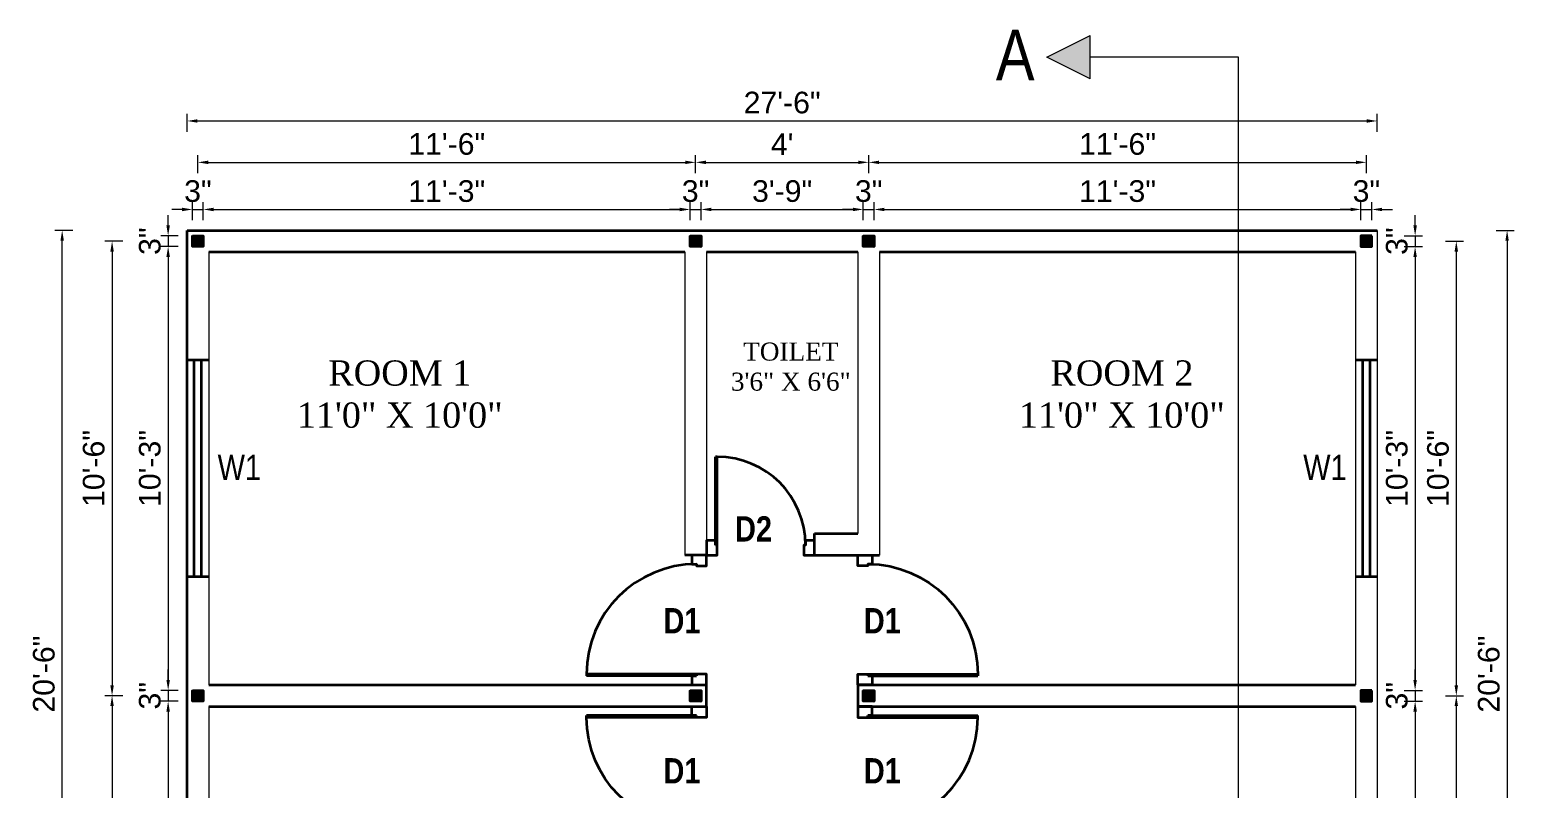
# Model space of a CAD drawing. Header units: inches. Extents: x 94889 to 364662, y -10661 to -3947.
# Drawn here: x 103978.3 to 104389.9, y -7557.4 to -7347.2 of the extents above; entities that cross this region are included whole.
import ezdxf

# ---------------------------------------------------------------- set-up
doc = ezdxf.new("R2010")
doc.units = ezdxf.units.IN
doc.header["$LTSCALE"] = 2
doc.header["$MEASUREMENT"] = 0
doc.header["$PDMODE"] = 34
doc.layers.get('0').update_dxf_attribs({"linetype": 'CONTINUOUS'})
doc.layers.get('DEFPOINTS').update_dxf_attribs({"color": 141, "linetype": 'CONTINUOUS'})
for name, color, linetype, lineweight in [('dimension', 160, 'CONTINUOUS', 15), ('door', 20, 'CONTINUOUS', 35), ('steps', 253, 'CONTINUOUS', 20)]:
    doc.layers.add(name, color=color, linetype=linetype, lineweight=lineweight)
doc.styles.add('Lettring Text', font='arial.ttf')
doc.styles.get("Standard").update_dxf_attribs({"font": 'ARIALN.TTF'})
doc.dimstyles.new('Copy of Standard', dxfattribs={"dimtxt": 6, "dimasz": 2.875, "dimexe": 2, "dimexo": 4, "dimgap": 2, "dimtad": 1, "dimdec": 0, "dimrnd": 1, "dimzin": 0, "dimdsep": 46, "dimlunit": 4, "dimtxsty": 'Lettring Text', "dimcen": 0.1, "dimclrd": 7, "dimclre": 7, "dimclrt": 7, "dimazin": 0, "dimtfac": 0.645, "dimtdec": 0, "dimtmove": 1, "dimatfit": 0, "dimfxl": 3, "dimfxlon": 1, "dimtfillclr": 256, "dimtolj": 1, "dimtzin": 0, "dimlwd": -1, "dimlwe": -1, "dimarcsym": 2})

# ---------------------------------------------------------------- blocks, each defined once
blk = doc.blocks.new("2.5' DOOR")
at = {"layer": 'door', "ltscale": 0.5}
for p, q in [((104171.42, -7702.85), (104171.42, -7678.35)), ((104171.92, -7678.35), (104171.42, -7678.35)), ((104171.92, -7702.85), (104171.92, -7678.35)), ((104171.42, -7701.6), (104171.42, -7702.85)), ((104171.92, -7702.85), (104171.42, -7702.85))]:
    blk.add_line(p, q, dxfattribs=at)
for points in [[(104171.42, -7701.6), (104168.92, -7701.6), (104168.92, -7705.6), (104171.92, -7705.6), (104171.92, -7702.85)], [(104196.42, -7701.6), (104196.42, -7702.85), (104195.92, -7702.85), (104195.92, -7705.6), (104198.92, -7705.6), (104198.92, -7701.6), (104196.42, -7701.6)]]:
    blk.add_lwpolyline(points, dxfattribs=at)
blk.add_arc((104171.92, -7702.85), 24.5, 0, 90, dxfattribs=at)
blk = doc.blocks.new("3' SINGLE DOOR")
at = {"layer": 'door', "ltscale": 0.5}
for p, q in [((104171.42, -7702.85), (104171.42, -7672.35)), ((104171.92, -7672.35), (104171.42, -7672.35)), ((104171.92, -7702.85), (104171.92, -7672.35)), ((104171.42, -7701.6), (104171.42, -7702.85)), ((104171.92, -7702.85), (104171.42, -7702.85))]:
    blk.add_line(p, q, dxfattribs=at)
for points in [[(104171.42, -7701.6), (104168.92, -7701.6), (104168.92, -7705.6), (104171.92, -7705.6), (104171.92, -7702.85)], [(104202.42, -7701.6), (104202.42, -7702.85), (104201.92, -7702.85), (104201.92, -7705.6), (104204.92, -7705.6), (104204.92, -7701.6), (104202.42, -7701.6)]]:
    blk.add_lwpolyline(points, dxfattribs=at)
blk.add_arc((104171.92, -7702.85), 30.5, 0, 90, dxfattribs=at)
blk = doc.blocks.new('*D617')
at = {"layer": 'DEFPOINTS', "color": 0, "ltscale": 0.3, "transparency": 16777216}
for p in [(104026.42, -7396.99), (104023.42, -7404.28), (104026.42, -7404.28)]:
    blk.add_point(p, dxfattribs=at)
at = {"layer": 'steps', "color": 7, "ltscale": 0.3, "transparency": 16777216}
for p, q in [((104020.54, -7396.99), (104017.67, -7396.99)), ((104023.42, -7399.99), (104023.42, -7394.99)), ((104023.42, -7396.99), (104026.42, -7396.99)), ((104026.42, -7399.99), (104026.42, -7394.99)), ((104029.29, -7396.99), (104032.17, -7396.99))]:
    blk.add_line(p, q, dxfattribs=at)
for points in [[(104020.54, -7396.51), (104020.54, -7397.47), (104023.42, -7396.99)], [(104029.29, -7396.51), (104029.29, -7397.47), (104026.42, -7396.99)]]:
    blk.add_solid(points, dxfattribs=at)
at = {"layer": 'steps', "color": 7, "ltscale": 0.3, "transparency": 16777216, "insert": (104024.92, -7391.93), "char_height": 6, "attachment_point": 5, "style": 'Lettring Text'}
blk.add_mtext('\\A1;3"', dxfattribs=at)
blk = doc.blocks.new('*D618')
at = {"layer": 'DEFPOINTS', "color": 0, "ltscale": 0.5, "transparency": 16777216}
for p in [(104161.42, -7396.99), (104026.42, -7404.28), (104161.42, -7404.28)]:
    blk.add_point(p, dxfattribs=at)
at = {"layer": 'steps', "color": 7, "ltscale": 0.5, "transparency": 16777216}
for p, q in [((104026.42, -7399.99), (104026.42, -7394.99)), ((104029.29, -7396.99), (104158.54, -7396.99)), ((104161.42, -7399.99), (104161.42, -7394.99))]:
    blk.add_line(p, q, dxfattribs=at)
for points in [[(104029.29, -7396.51), (104029.29, -7397.47), (104026.42, -7396.99)], [(104158.54, -7396.51), (104158.54, -7397.47), (104161.42, -7396.99)]]:
    blk.add_solid(points, dxfattribs=at)
at = {"layer": 'steps', "color": 7, "ltscale": 0.5, "transparency": 16777216, "insert": (104093.92, -7391.93), "char_height": 6, "attachment_point": 5, "style": 'Lettring Text'}
blk.add_mtext('\\A1;11\'-3"', dxfattribs=at)
blk = doc.blocks.new('*D619')
at = {"layer": 'DEFPOINTS', "color": 0, "ltscale": 0.5, "transparency": 16777216}
for p in [(104164.42, -7396.99), (104161.42, -7404.28), (104164.42, -7404.28)]:
    blk.add_point(p, dxfattribs=at)
at = {"layer": 'steps', "color": 7, "ltscale": 0.5, "transparency": 16777216}
for p, q in [((104158.54, -7396.99), (104155.67, -7396.99)), ((104161.42, -7399.99), (104161.42, -7394.99)), ((104161.42, -7396.99), (104164.42, -7396.99)), ((104164.42, -7399.99), (104164.42, -7394.99)), ((104167.29, -7396.99), (104170.17, -7396.99))]:
    blk.add_line(p, q, dxfattribs=at)
for points in [[(104158.54, -7396.51), (104158.54, -7397.47), (104161.42, -7396.99)], [(104167.29, -7396.51), (104167.29, -7397.47), (104164.42, -7396.99)]]:
    blk.add_solid(points, dxfattribs=at)
at = {"layer": 'steps', "color": 7, "ltscale": 0.5, "transparency": 16777216, "insert": (104162.92, -7391.93), "char_height": 6, "attachment_point": 5, "style": 'Lettring Text'}
blk.add_mtext('\\A1;3"', dxfattribs=at)
blk = doc.blocks.new('*D620')
at = {"layer": 'DEFPOINTS', "color": 0, "ltscale": 0.5, "transparency": 16777216}
for p in [(104209.42, -7396.99), (104164.42, -7404.28), (104209.42, -7404.28)]:
    blk.add_point(p, dxfattribs=at)
at = {"layer": 'steps', "color": 7, "ltscale": 0.5, "transparency": 16777216}
for p, q in [((104164.42, -7399.99), (104164.42, -7394.99)), ((104167.29, -7396.99), (104206.54, -7396.99)), ((104209.42, -7399.99), (104209.42, -7394.99))]:
    blk.add_line(p, q, dxfattribs=at)
for points in [[(104167.29, -7396.51), (104167.29, -7397.47), (104164.42, -7396.99)], [(104206.54, -7396.51), (104206.54, -7397.47), (104209.42, -7396.99)]]:
    blk.add_solid(points, dxfattribs=at)
at = {"layer": 'steps', "color": 7, "ltscale": 0.5, "transparency": 16777216, "insert": (104186.92, -7391.93), "char_height": 6, "attachment_point": 5, "style": 'Lettring Text'}
blk.add_mtext('\\A1;3\'-9"', dxfattribs=at)
blk = doc.blocks.new('*D621')
at = {"layer": 'DEFPOINTS', "color": 0, "ltscale": 0.5, "transparency": 16777216}
for p in [(104212.42, -7396.99), (104209.42, -7404.28), (104212.42, -7404.28)]:
    blk.add_point(p, dxfattribs=at)
at = {"layer": 'steps', "color": 7, "ltscale": 0.5, "transparency": 16777216}
for p, q in [((104206.54, -7396.99), (104203.67, -7396.99)), ((104209.42, -7399.99), (104209.42, -7394.99)), ((104209.42, -7396.99), (104212.42, -7396.99)), ((104212.42, -7399.99), (104212.42, -7394.99)), ((104215.29, -7396.99), (104218.17, -7396.99))]:
    blk.add_line(p, q, dxfattribs=at)
for points in [[(104206.54, -7396.51), (104206.54, -7397.47), (104209.42, -7396.99)], [(104215.29, -7396.51), (104215.29, -7397.47), (104212.42, -7396.99)]]:
    blk.add_solid(points, dxfattribs=at)
at = {"layer": 'steps', "color": 7, "ltscale": 0.5, "transparency": 16777216, "insert": (104210.92, -7391.93), "char_height": 6, "attachment_point": 5, "style": 'Lettring Text'}
blk.add_mtext('\\A1;3"', dxfattribs=at)
blk = doc.blocks.new('*D622')
at = {"layer": 'DEFPOINTS', "color": 0, "ltscale": 0.5, "transparency": 16777216}
for p in [(104347.42, -7396.99), (104212.42, -7404.28), (104347.42, -7404.28)]:
    blk.add_point(p, dxfattribs=at)
at = {"layer": 'steps', "color": 7, "ltscale": 0.5, "transparency": 16777216}
for p, q in [((104212.42, -7399.99), (104212.42, -7394.99)), ((104215.29, -7396.99), (104344.54, -7396.99)), ((104347.42, -7399.99), (104347.42, -7394.99))]:
    blk.add_line(p, q, dxfattribs=at)
for points in [[(104215.29, -7396.51), (104215.29, -7397.47), (104212.42, -7396.99)], [(104344.54, -7396.51), (104344.54, -7397.47), (104347.42, -7396.99)]]:
    blk.add_solid(points, dxfattribs=at)
at = {"layer": 'steps', "color": 7, "ltscale": 0.5, "transparency": 16777216, "insert": (104279.92, -7391.93), "char_height": 6, "attachment_point": 5, "style": 'Lettring Text'}
blk.add_mtext('\\A1;11\'-3"', dxfattribs=at)
blk = doc.blocks.new('*D623')
at = {"layer": 'DEFPOINTS', "color": 0, "ltscale": 0.5, "transparency": 16777216}
for p in [(104350.42, -7396.99), (104347.42, -7404.28), (104350.42, -7404.28)]:
    blk.add_point(p, dxfattribs=at)
at = {"layer": 'steps', "color": 7, "ltscale": 0.5, "transparency": 16777216}
for p, q in [((104344.54, -7396.99), (104341.67, -7396.99)), ((104347.42, -7399.99), (104347.42, -7394.99)), ((104347.42, -7396.99), (104350.42, -7396.99)), ((104350.42, -7399.99), (104350.42, -7394.99)), ((104353.29, -7396.99), (104356.17, -7396.99))]:
    blk.add_line(p, q, dxfattribs=at)
for points in [[(104344.54, -7396.51), (104344.54, -7397.47), (104347.42, -7396.99)], [(104353.29, -7396.51), (104353.29, -7397.47), (104350.42, -7396.99)]]:
    blk.add_solid(points, dxfattribs=at)
at = {"layer": 'steps', "color": 7, "ltscale": 0.5, "transparency": 16777216, "insert": (104348.92, -7391.93), "char_height": 6, "attachment_point": 5, "style": 'Lettring Text'}
blk.add_mtext('\\A1;3"', dxfattribs=at)
blk = doc.blocks.new('*D624')
at = {"layer": 'DEFPOINTS', "color": 0, "ltscale": 0.5, "transparency": 16777216}
for p in [(104162.92, -7383.93), (104024.92, -7405.78), (104162.92, -7405.78)]:
    blk.add_point(p, dxfattribs=at)
at = {"layer": 'steps', "color": 7, "ltscale": 0.5, "transparency": 16777216}
for p, q in [((104024.92, -7386.93), (104024.92, -7381.93)), ((104027.79, -7383.93), (104160.04, -7383.93)), ((104162.92, -7386.93), (104162.92, -7381.93))]:
    blk.add_line(p, q, dxfattribs=at)
for points in [[(104027.79, -7383.46), (104027.79, -7384.41), (104024.92, -7383.93)], [(104160.04, -7383.46), (104160.04, -7384.41), (104162.92, -7383.93)]]:
    blk.add_solid(points, dxfattribs=at)
at = {"layer": 'steps', "color": 7, "ltscale": 0.5, "transparency": 16777216, "insert": (104093.92, -7378.87), "char_height": 6, "attachment_point": 5, "style": 'Lettring Text'}
blk.add_mtext('\\A1;11\'-6"', dxfattribs=at)
blk = doc.blocks.new('*D625')
at = {"layer": 'DEFPOINTS', "color": 0, "ltscale": 0.5, "transparency": 16777216}
for p in [(104210.92, -7383.93), (104162.92, -7405.78), (104210.92, -7405.78)]:
    blk.add_point(p, dxfattribs=at)
at = {"layer": 'steps', "color": 7, "ltscale": 0.5, "transparency": 16777216}
for p, q in [((104162.92, -7386.93), (104162.92, -7381.93)), ((104165.79, -7383.93), (104208.04, -7383.93)), ((104210.92, -7386.93), (104210.92, -7381.93))]:
    blk.add_line(p, q, dxfattribs=at)
for points in [[(104165.79, -7383.46), (104165.79, -7384.41), (104162.92, -7383.93)], [(104208.04, -7383.46), (104208.04, -7384.41), (104210.92, -7383.93)]]:
    blk.add_solid(points, dxfattribs=at)
at = {"layer": 'steps', "color": 7, "ltscale": 0.5, "transparency": 16777216, "insert": (104186.92, -7378.93), "char_height": 6, "attachment_point": 5, "style": 'Lettring Text'}
blk.add_mtext("\\A1;4'", dxfattribs=at)
blk = doc.blocks.new('*D626')
at = {"layer": 'DEFPOINTS', "color": 0, "ltscale": 0.5, "transparency": 16777216}
for p in [(104348.92, -7383.93), (104210.92, -7405.78), (104348.92, -7405.78)]:
    blk.add_point(p, dxfattribs=at)
at = {"layer": 'steps', "color": 7, "ltscale": 0.5, "transparency": 16777216}
for p, q in [((104210.92, -7386.93), (104210.92, -7381.93)), ((104213.79, -7383.93), (104346.04, -7383.93)), ((104348.92, -7386.93), (104348.92, -7381.93))]:
    blk.add_line(p, q, dxfattribs=at)
for points in [[(104213.79, -7383.46), (104213.79, -7384.41), (104210.92, -7383.93)], [(104346.04, -7383.46), (104346.04, -7384.41), (104348.92, -7383.93)]]:
    blk.add_solid(points, dxfattribs=at)
at = {"layer": 'steps', "color": 7, "ltscale": 0.5, "transparency": 16777216, "insert": (104279.92, -7378.87), "char_height": 6, "attachment_point": 5, "style": 'Lettring Text'}
blk.add_mtext('\\A1;11\'-6"', dxfattribs=at)
blk = doc.blocks.new('*D627')
at = {"layer": 'DEFPOINTS', "color": 0, "ltscale": 0.5, "transparency": 16777216}
for p in [(104351.92, -7372.46), (104021.92, -7402.78), (104351.92, -7402.78)]:
    blk.add_point(p, dxfattribs=at)
at = {"layer": 'steps', "color": 7, "ltscale": 0.5, "transparency": 16777216}
for p, q in [((104021.92, -7375.46), (104021.92, -7370.46)), ((104024.79, -7372.46), (104349.04, -7372.46)), ((104351.92, -7375.46), (104351.92, -7370.46))]:
    blk.add_line(p, q, dxfattribs=at)
for points in [[(104024.79, -7371.98), (104024.79, -7372.94), (104021.92, -7372.46)], [(104349.04, -7371.98), (104349.04, -7372.94), (104351.92, -7372.46)]]:
    blk.add_solid(points, dxfattribs=at)
at = {"layer": 'steps', "color": 7, "ltscale": 0.5, "transparency": 16777216, "insert": (104186.92, -7367.39), "char_height": 6, "attachment_point": 5, "style": 'Lettring Text'}
blk.add_mtext('\\A1;27\'-6"', dxfattribs=at)
blk = doc.blocks.new('*D639')
at = {"layer": 'DEFPOINTS', "color": 0, "ltscale": 0.3, "transparency": 16777216}
for p in [(104023.42, -7404.28), (104016.67, -7407.28), (104023.42, -7407.28)]:
    blk.add_point(p, dxfattribs=at)
at = {"layer": 'steps', "color": 7, "ltscale": 0.3, "transparency": 16777216}
for p, q in [((104016.67, -7401.41), (104016.67, -7398.53)), ((104019.42, -7404.28), (104014.67, -7404.28)), ((104016.67, -7404.28), (104016.67, -7407.28)), ((104019.42, -7407.28), (104014.67, -7407.28)), ((104016.67, -7410.16), (104016.67, -7413.03))]:
    blk.add_line(p, q, dxfattribs=at)
for points in [[(104016.19, -7401.41), (104017.15, -7401.41), (104016.67, -7404.28)], [(104016.19, -7410.16), (104017.15, -7410.16), (104016.67, -7407.28)]]:
    blk.add_solid(points, dxfattribs=at)
at = {"layer": 'steps', "color": 7, "ltscale": 0.3, "transparency": 16777216, "insert": (104011.6, -7405.78), "char_height": 6, "attachment_point": 5, "rotation": 90, "style": 'Lettring Text'}
blk.add_mtext('\\A1;3"', dxfattribs=at)
blk = doc.blocks.new('*D640')
at = {"layer": 'DEFPOINTS', "color": 0, "ltscale": 0.5, "transparency": 16777216}
for p in [(104023.42, -7407.28), (104016.67, -7530.28), (104023.42, -7530.28)]:
    blk.add_point(p, dxfattribs=at)
at = {"layer": 'steps', "color": 7, "ltscale": 0.5, "transparency": 16777216}
for p, q in [((104019.42, -7407.28), (104014.67, -7407.28)), ((104016.67, -7410.16), (104016.67, -7527.41)), ((104019.42, -7530.28), (104014.67, -7530.28))]:
    blk.add_line(p, q, dxfattribs=at)
for points in [[(104016.19, -7410.16), (104017.15, -7410.16), (104016.67, -7407.28)], [(104016.19, -7527.41), (104017.15, -7527.41), (104016.67, -7530.28)]]:
    blk.add_solid(points, dxfattribs=at)
at = {"layer": 'steps', "color": 7, "ltscale": 0.5, "transparency": 16777216, "insert": (104011.6, -7468.78), "char_height": 6, "attachment_point": 5, "rotation": 90, "style": 'Lettring Text'}
blk.add_mtext('\\A1;10\'-3"', dxfattribs=at)
blk = doc.blocks.new('*D641')
at = {"layer": 'DEFPOINTS', "color": 0, "ltscale": 0.5, "transparency": 16777216}
for p in [(104023.42, -7530.28), (104016.67, -7533.28), (104023.42, -7533.28)]:
    blk.add_point(p, dxfattribs=at)
at = {"layer": 'steps', "color": 7, "ltscale": 0.5, "transparency": 16777216}
for p, q in [((104016.67, -7527.41), (104016.67, -7524.53)), ((104019.42, -7530.28), (104014.67, -7530.28)), ((104016.67, -7530.28), (104016.67, -7533.28)), ((104019.42, -7533.28), (104014.67, -7533.28)), ((104016.67, -7536.16), (104016.67, -7539.03))]:
    blk.add_line(p, q, dxfattribs=at)
for points in [[(104016.19, -7527.41), (104017.15, -7527.41), (104016.67, -7530.28)], [(104016.19, -7536.16), (104017.15, -7536.16), (104016.67, -7533.28)]]:
    blk.add_solid(points, dxfattribs=at)
at = {"layer": 'steps', "color": 7, "ltscale": 0.5, "transparency": 16777216, "insert": (104011.6, -7531.78), "char_height": 6, "attachment_point": 5, "rotation": 90, "style": 'Lettring Text'}
blk.add_mtext('\\A1;3"', dxfattribs=at)
blk = doc.blocks.new('*D642')
at = {"layer": 'DEFPOINTS', "color": 0, "ltscale": 0.5, "transparency": 16777216}
for p in [(104023.42, -7533.28), (104016.67, -7644.28), (104023.42, -7644.28)]:
    blk.add_point(p, dxfattribs=at)
at = {"layer": 'steps', "color": 7, "ltscale": 0.5, "transparency": 16777216}
for p, q in [((104019.42, -7533.28), (104014.67, -7533.28)), ((104016.67, -7536.16), (104016.67, -7641.41)), ((104019.42, -7644.28), (104014.67, -7644.28))]:
    blk.add_line(p, q, dxfattribs=at)
for points in [[(104016.19, -7536.16), (104017.15, -7536.16), (104016.67, -7533.28)], [(104016.19, -7641.41), (104017.15, -7641.41), (104016.67, -7644.28)]]:
    blk.add_solid(points, dxfattribs=at)
at = {"layer": 'steps', "color": 7, "ltscale": 0.5, "transparency": 16777216, "insert": (104011.6, -7588.78), "char_height": 6, "attachment_point": 5, "rotation": 90, "style": 'Lettring Text'}
blk.add_mtext('\\A1;9\'-3"', dxfattribs=at)
blk = doc.blocks.new('*D644')
at = {"layer": 'DEFPOINTS', "color": 0, "ltscale": 0.5, "transparency": 16777216}
for p in [(104024.92, -7405.78), (104001.12, -7531.78), (104024.92, -7531.78)]:
    blk.add_point(p, dxfattribs=at)
at = {"layer": 'steps', "color": 7, "ltscale": 0.5, "transparency": 16777216}
for p, q in [((104004.12, -7405.78), (103999.12, -7405.78)), ((104001.12, -7408.66), (104001.12, -7528.91)), ((104004.12, -7531.78), (103999.12, -7531.78))]:
    blk.add_line(p, q, dxfattribs=at)
for points in [[(104000.64, -7408.66), (104001.6, -7408.66), (104001.12, -7405.78)], [(104000.64, -7528.91), (104001.6, -7528.91), (104001.12, -7531.78)]]:
    blk.add_solid(points, dxfattribs=at)
at = {"layer": 'steps', "color": 7, "ltscale": 0.5, "transparency": 16777216, "insert": (103996.05, -7468.78), "char_height": 6, "attachment_point": 5, "rotation": 90, "style": 'Lettring Text'}
blk.add_mtext('\\A1;10\'-6"', dxfattribs=at)
blk = doc.blocks.new('*D645')
at = {"layer": 'DEFPOINTS', "color": 0, "ltscale": 0.5, "transparency": 16777216}
for p in [(104024.92, -7531.78), (104001.12, -7645.78), (104024.92, -7645.78)]:
    blk.add_point(p, dxfattribs=at)
at = {"layer": 'steps', "color": 7, "ltscale": 0.5, "transparency": 16777216}
for p, q in [((104004.12, -7531.78), (103999.12, -7531.78)), ((104001.12, -7534.66), (104001.12, -7642.91)), ((104004.12, -7645.78), (103999.12, -7645.78))]:
    blk.add_line(p, q, dxfattribs=at)
for points in [[(104000.64, -7534.66), (104001.6, -7534.66), (104001.12, -7531.78)], [(104000.64, -7642.91), (104001.6, -7642.91), (104001.12, -7645.78)]]:
    blk.add_solid(points, dxfattribs=at)
at = {"layer": 'steps', "color": 7, "ltscale": 0.5, "transparency": 16777216, "insert": (103996.05, -7588.78), "char_height": 6, "attachment_point": 5, "rotation": 90, "style": 'Lettring Text'}
blk.add_mtext('\\A1;9\'-6"', dxfattribs=at)
blk = doc.blocks.new('*D646')
at = {"layer": 'DEFPOINTS', "color": 0, "ltscale": 0.5, "transparency": 16777216}
for p in [(103987.28, -7402.78), (104021.92, -7402.78), (104021.92, -7648.78)]:
    blk.add_point(p, dxfattribs=at)
at = {"layer": 'steps', "color": 7, "ltscale": 0.5, "transparency": 16777216}
for p, q in [((103990.28, -7402.78), (103985.28, -7402.78)), ((103987.28, -7645.91), (103987.28, -7405.66)), ((103990.28, -7648.78), (103985.28, -7648.78))]:
    blk.add_line(p, q, dxfattribs=at)
for points in [[(103986.8, -7405.66), (103987.76, -7405.66), (103987.28, -7402.78)], [(103986.8, -7645.91), (103987.76, -7645.91), (103987.28, -7648.78)]]:
    blk.add_solid(points, dxfattribs=at)
at = {"layer": 'steps', "color": 7, "ltscale": 0.5, "transparency": 16777216, "insert": (103982.22, -7525.78), "char_height": 6, "attachment_point": 5, "rotation": 90, "style": 'Lettring Text'}
blk.add_mtext('\\A1;20\'-6"', dxfattribs=at)
blk = doc.blocks.new('*D647')
at = {"layer": 'DEFPOINTS', "color": 0, "ltscale": 0.5, "transparency": 16777216}
for p in [(104350.42, -7404.28), (104350.42, -7407.28), (104362.43, -7407.28)]:
    blk.add_point(p, dxfattribs=at)
at = {"layer": 'steps', "color": 7, "ltscale": 0.5, "transparency": 16777216}
for p, q in [((104362.43, -7401.41), (104362.43, -7398.53)), ((104359.43, -7404.28), (104364.43, -7404.28)), ((104362.43, -7404.28), (104362.43, -7407.28)), ((104359.43, -7407.28), (104364.43, -7407.28)), ((104362.43, -7410.16), (104362.43, -7413.03))]:
    blk.add_line(p, q, dxfattribs=at)
for points in [[(104361.95, -7401.41), (104362.91, -7401.41), (104362.43, -7404.28)], [(104361.95, -7410.16), (104362.91, -7410.16), (104362.43, -7407.28)]]:
    blk.add_solid(points, dxfattribs=at)
at = {"layer": 'steps', "color": 7, "ltscale": 0.5, "transparency": 16777216, "insert": (104357.37, -7405.78), "char_height": 6, "attachment_point": 5, "rotation": 90, "style": 'Lettring Text'}
blk.add_mtext('\\A1;3"', dxfattribs=at)
blk = doc.blocks.new('*D648')
at = {"layer": 'DEFPOINTS', "color": 0, "ltscale": 0.5, "transparency": 16777216}
for p in [(104350.42, -7407.28), (104350.42, -7530.28), (104362.43, -7530.28)]:
    blk.add_point(p, dxfattribs=at)
at = {"layer": 'steps', "color": 7, "ltscale": 0.5, "transparency": 16777216}
for p, q in [((104359.43, -7407.28), (104364.43, -7407.28)), ((104362.43, -7410.16), (104362.43, -7527.41)), ((104359.43, -7530.28), (104364.43, -7530.28))]:
    blk.add_line(p, q, dxfattribs=at)
for points in [[(104361.95, -7410.16), (104362.91, -7410.16), (104362.43, -7407.28)], [(104361.95, -7527.41), (104362.91, -7527.41), (104362.43, -7530.28)]]:
    blk.add_solid(points, dxfattribs=at)
at = {"layer": 'steps', "color": 7, "ltscale": 0.5, "transparency": 16777216, "insert": (104357.37, -7468.78), "char_height": 6, "attachment_point": 5, "rotation": 90, "style": 'Lettring Text'}
blk.add_mtext('\\A1;10\'-3"', dxfattribs=at)
blk = doc.blocks.new('*D649')
at = {"layer": 'DEFPOINTS', "color": 0, "ltscale": 0.5, "transparency": 16777216}
for p in [(104350.42, -7530.28), (104350.42, -7533.28), (104362.43, -7533.28)]:
    blk.add_point(p, dxfattribs=at)
at = {"layer": 'steps', "color": 7, "ltscale": 0.5, "transparency": 16777216}
for p, q in [((104362.43, -7527.41), (104362.43, -7524.53)), ((104359.43, -7530.28), (104364.43, -7530.28)), ((104362.43, -7530.28), (104362.43, -7533.28)), ((104359.43, -7533.28), (104364.43, -7533.28)), ((104362.43, -7536.16), (104362.43, -7539.03))]:
    blk.add_line(p, q, dxfattribs=at)
for points in [[(104361.95, -7527.41), (104362.91, -7527.41), (104362.43, -7530.28)], [(104361.95, -7536.16), (104362.91, -7536.16), (104362.43, -7533.28)]]:
    blk.add_solid(points, dxfattribs=at)
at = {"layer": 'steps', "color": 7, "ltscale": 0.5, "transparency": 16777216, "insert": (104357.37, -7531.78), "char_height": 6, "attachment_point": 5, "rotation": 90, "style": 'Lettring Text'}
blk.add_mtext('\\A1;3"', dxfattribs=at)
blk = doc.blocks.new('*D650')
at = {"layer": 'DEFPOINTS', "color": 0, "ltscale": 0.5, "transparency": 16777216}
for p in [(104350.42, -7533.28), (104350.42, -7644.28), (104362.43, -7644.28)]:
    blk.add_point(p, dxfattribs=at)
at = {"layer": 'steps', "color": 7, "ltscale": 0.5, "transparency": 16777216}
for p, q in [((104359.43, -7533.28), (104364.43, -7533.28)), ((104362.43, -7536.16), (104362.43, -7641.41)), ((104359.43, -7644.28), (104364.43, -7644.28))]:
    blk.add_line(p, q, dxfattribs=at)
for points in [[(104361.95, -7536.16), (104362.91, -7536.16), (104362.43, -7533.28)], [(104361.95, -7641.41), (104362.91, -7641.41), (104362.43, -7644.28)]]:
    blk.add_solid(points, dxfattribs=at)
at = {"layer": 'steps', "color": 7, "ltscale": 0.5, "transparency": 16777216, "insert": (104357.37, -7588.78), "char_height": 6, "attachment_point": 5, "rotation": 90, "style": 'Lettring Text'}
blk.add_mtext('\\A1;9\'-3"', dxfattribs=at)
blk = doc.blocks.new('*D652')
at = {"layer": 'DEFPOINTS', "color": 0, "ltscale": 0.5, "transparency": 16777216}
for p in [(104348.92, -7405.78), (104348.92, -7531.78), (104373.85, -7531.78)]:
    blk.add_point(p, dxfattribs=at)
at = {"layer": 'steps', "color": 7, "ltscale": 0.5, "transparency": 16777216}
for p, q in [((104370.85, -7405.78), (104375.85, -7405.78)), ((104373.85, -7408.66), (104373.85, -7528.91)), ((104370.85, -7531.78), (104375.85, -7531.78))]:
    blk.add_line(p, q, dxfattribs=at)
for points in [[(104373.37, -7408.66), (104374.33, -7408.66), (104373.85, -7405.78)], [(104373.37, -7528.91), (104374.33, -7528.91), (104373.85, -7531.78)]]:
    blk.add_solid(points, dxfattribs=at)
at = {"layer": 'steps', "color": 7, "ltscale": 0.5, "transparency": 16777216, "insert": (104368.79, -7468.78), "char_height": 6, "attachment_point": 5, "rotation": 90, "style": 'Lettring Text'}
blk.add_mtext('\\A1;10\'-6"', dxfattribs=at)
blk = doc.blocks.new('*D653')
at = {"layer": 'DEFPOINTS', "color": 0, "ltscale": 0.5, "transparency": 16777216}
for p in [(104348.92, -7531.78), (104348.92, -7645.78), (104373.85, -7645.78)]:
    blk.add_point(p, dxfattribs=at)
at = {"layer": 'steps', "color": 7, "ltscale": 0.5, "transparency": 16777216}
for p, q in [((104370.85, -7531.78), (104375.85, -7531.78)), ((104373.85, -7534.66), (104373.85, -7642.91)), ((104370.85, -7645.78), (104375.85, -7645.78))]:
    blk.add_line(p, q, dxfattribs=at)
for points in [[(104373.37, -7534.66), (104374.33, -7534.66), (104373.85, -7531.78)], [(104373.37, -7642.91), (104374.33, -7642.91), (104373.85, -7645.78)]]:
    blk.add_solid(points, dxfattribs=at)
at = {"layer": 'steps', "color": 7, "ltscale": 0.5, "transparency": 16777216, "insert": (104368.79, -7588.78), "char_height": 6, "attachment_point": 5, "rotation": 90, "style": 'Lettring Text'}
blk.add_mtext('\\A1;9\'-6"', dxfattribs=at)
blk = doc.blocks.new('*D654')
at = {"layer": 'DEFPOINTS', "color": 0, "ltscale": 0.5, "transparency": 16777216}
for p in [(104351.92, -7402.78), (104351.92, -7648.78), (104387.93, -7648.78)]:
    blk.add_point(p, dxfattribs=at)
at = {"layer": 'steps', "color": 7, "ltscale": 0.5, "transparency": 16777216}
for p, q in [((104384.93, -7402.78), (104389.93, -7402.78)), ((104387.93, -7405.66), (104387.93, -7645.91)), ((104384.93, -7648.78), (104389.93, -7648.78))]:
    blk.add_line(p, q, dxfattribs=at)
for points in [[(104387.45, -7405.66), (104388.41, -7405.66), (104387.93, -7402.78)], [(104387.45, -7645.91), (104388.41, -7645.91), (104387.93, -7648.78)]]:
    blk.add_solid(points, dxfattribs=at)
at = {"layer": 'steps', "color": 7, "ltscale": 0.5, "transparency": 16777216, "insert": (104382.87, -7525.78), "char_height": 6, "attachment_point": 5, "rotation": 90, "style": 'Lettring Text'}
blk.add_mtext('\\A1;20\'-6"', dxfattribs=at)

msp = doc.modelspace()

# ---------------------------------------------------------------- hatches: boundary and pattern name
at = {"linetype": 'ByBlock', "lineweight": 5}
msp.add_hatch(color=7, dxfattribs=at).paths.add_polyline_path([(104260.3, -7354.78), (104272.3, -7360.78), (104272.3, -7348.78)])
at = {"layer": 'door', "ltscale": 0.5}
h = msp.add_hatch(dxfattribs=at)
h.set_pattern_fill('ANSI31', color=256)
h.paths.add_polyline_path([(104023.42, -7404.28), (104026.42, -7404.28), (104026.42, -7407.28), (104023.42, -7407.28)])
h = msp.add_hatch(dxfattribs=at)
h.set_pattern_fill('ANSI31', color=256)
h.set_pattern_definition([(45, (138, 9e-13), (-0.08838834765, 0.08838834765), [])])
h.paths.add_polyline_path([(104161.42, -7404.28), (104164.42, -7404.28), (104164.42, -7407.28), (104161.42, -7407.28)])
h = msp.add_hatch(dxfattribs=at)
h.set_pattern_fill('ANSI31', color=256)
h.set_pattern_definition([(45, (186, 9e-13), (-0.08838834765, 0.08838834765), [])])
h.paths.add_polyline_path([(104209.42, -7404.28), (104212.42, -7404.28), (104212.42, -7407.28), (104209.42, -7407.28)])
h = msp.add_hatch(dxfattribs=at)
h.set_pattern_fill('ANSI31', color=256)
h.set_pattern_definition([(45, (324, 0), (-0.08838834765, 0.08838834765), [])])
h.paths.add_polyline_path([(104347.42, -7404.28), (104350.42, -7404.28), (104350.42, -7407.28), (104347.42, -7407.28)])
h = msp.add_hatch(dxfattribs=at)
h.set_pattern_fill('ANSI31', color=256)
h.set_pattern_definition([(45, (0, -126), (-0.08838834765, 0.08838834765), [])])
h.paths.add_polyline_path([(104023.42, -7530.28), (104026.42, -7530.28), (104026.42, -7533.28), (104023.42, -7533.28)])
h = msp.add_hatch(dxfattribs=at)
h.set_pattern_fill('ANSI31', color=256)
h.set_pattern_definition([(45, (138, -126), (-0.08838834765, 0.08838834765), [])])
h.paths.add_polyline_path([(104161.42, -7530.28), (104164.42, -7530.28), (104164.42, -7533.28), (104161.42, -7533.28)])
h = msp.add_hatch(dxfattribs=at)
h.set_pattern_fill('ANSI31', color=256)
h.set_pattern_definition([(45, (186, -126), (-0.08838834765, 0.08838834765), [])])
h.paths.add_polyline_path([(104209.42, -7530.28), (104212.42, -7530.28), (104212.42, -7533.28), (104209.42, -7533.28)])
h = msp.add_hatch(dxfattribs=at)
h.set_pattern_fill('ANSI31', color=256)
h.set_pattern_definition([(45, (324, -126), (-0.08838834765, 0.08838834765), [])])
h.paths.add_polyline_path([(104347.42, -7530.28), (104350.42, -7530.28), (104350.42, -7533.28), (104347.42, -7533.28)])

# ---------------------------------------------------------------- linework, layer by layer
at = {"color": 7, "linetype": 'ByBlock', "lineweight": 5}
for p, q in [((104260.3, -7354.78), (104272.3, -7348.78)), ((104272.3, -7360.78), (104272.3, -7348.78)), ((104272.3, -7360.78), (104260.3, -7354.78)), ((104313.47, -7354.78), (104272.3, -7354.78)), ((104313.47, -7696.78), (104313.47, -7354.78))]:
    msp.add_line(p, q, dxfattribs=at)
at = {"layer": 'dimension', "ltscale": 7}
for p, q in [((104351.92, -7402.78), (104351.92, -7648.78)), ((104027.92, -7408.78), (104027.92, -7528.78)), ((104159.92, -7408.78), (104159.92, -7492.78)), ((104165.92, -7408.78), (104165.92, -7492.78)), ((104207.92, -7408.78), (104207.92, -7486.78)), ((104213.92, -7408.78), (104213.92, -7492.78)), ((104345.92, -7408.78), (104345.92, -7528.78)), ((104027.92, -7534.78), (104027.92, -7642.78)), ((104345.92, -7534.78), (104345.92, -7642.78))]:
    msp.add_line(p, q, dxfattribs=at)
at = {"layer": 'door', "ltscale": 0.5}
for p, q in [((104021.92, -7402.78), (104351.92, -7402.78)), ((104021.92, -7648.78), (104021.92, -7402.78)), ((104027.92, -7408.78), (104159.92, -7408.78)), ((104165.92, -7408.78), (104207.92, -7408.78)), ((104213.92, -7408.78), (104345.92, -7408.78)), ((104027.92, -7438.78), (104021.92, -7438.78)), ((104023.92, -7498.78), (104023.92, -7438.78)), ((104025.92, -7498.78), (104025.92, -7438.78)), ((104351.92, -7438.78), (104345.92, -7438.78)), ((104347.92, -7498.78), (104347.92, -7438.78)), ((104349.92, -7498.78), (104349.92, -7438.78)), ((104195.92, -7492.78), (104195.92, -7486.78)), ((104195.92, -7486.78), (104207.92, -7486.78)), ((104165.92, -7492.78), (104159.92, -7492.78)), ((104195.92, -7492.78), (104207.92, -7492.78)), ((104207.92, -7492.78), (104213.92, -7492.78)), ((104027.92, -7498.78), (104021.92, -7498.78)), ((104351.92, -7498.78), (104345.92, -7498.78)), ((104027.92, -7528.78), (104165.92, -7528.78)), ((104165.92, -7534.78), (104165.92, -7528.78)), ((104207.92, -7528.78), (104345.92, -7528.78)), ((104207.92, -7528.78), (104207.92, -7534.78)), ((104027.92, -7534.78), (104165.92, -7534.78)), ((104207.92, -7534.78), (104345.92, -7534.78))]:
    msp.add_line(p, q, dxfattribs=at)
for points in [[(104023.42, -7404.28), (104026.42, -7404.28), (104026.42, -7407.28), (104023.42, -7407.28)], [(104161.42, -7404.28), (104164.42, -7404.28), (104164.42, -7407.28), (104161.42, -7407.28)], [(104209.42, -7404.28), (104212.42, -7404.28), (104212.42, -7407.28), (104209.42, -7407.28)], [(104350.42, -7404.28), (104347.42, -7404.28), (104347.42, -7407.28), (104350.42, -7407.28)], [(104023.42, -7530.28), (104026.42, -7530.28), (104026.42, -7533.28), (104023.42, -7533.28)], [(104161.42, -7530.28), (104164.42, -7530.28), (104164.42, -7533.28), (104161.42, -7533.28)], [(104209.42, -7530.28), (104212.42, -7530.28), (104212.42, -7533.28), (104209.42, -7533.28)], [(104350.42, -7530.28), (104347.42, -7530.28), (104347.42, -7533.28), (104350.42, -7533.28)]]:
    msp.add_lwpolyline(points, close=True, dxfattribs=at)

# ---------------------------------------------------------------- block references
at = {"layer": 'door'}
msp.add_blockref("2.5' DOOR", (-3, 212.81), dxfattribs=at)
for p, rotation in [((96460.32, -111697.7), 90), ((111913.51, 96634.14), 270)]:
    msp.add_blockref("3' SINGLE DOOR", p, dxfattribs=dict(at, rotation=rotation))
at = {"layer": 'door', "xscale": -1}
for p, rotation in [((111913.51, -111697.7), 270), ((96460.32, 96634.14), 90)]:
    msp.add_blockref("3' SINGLE DOOR", p, dxfattribs=dict(at, rotation=rotation))

# ---------------------------------------------------------------- texts
at = {"color": 7, "linetype": 'ByBlock', "lineweight": 5, "insert": (104246.2, -7347.16), "char_height": 14, "width": 26.5803, "attachment_point": 1}
msp.add_mtext('A', dxfattribs=at)
at = {"layer": 'steps', "color": 7, "ltscale": 0.3, "width": 55.268}
for s, insert, char_height, attachment_point in [('{\\fTimes New Roman|b0|i0|c0|p18;TOILET\\P3\'6" X 6\'6"}', (104189.32, -7433.88), 5, 2), ('{\\fTimes New Roman|b0|i0|c0|p18;ROOM 1\\P11\'0" X 10\'0"}', (104080.89, -7438.82), 7, 2), ('{\\fTimes New Roman|b0|i0|c0|p18;ROOM 2\\P11\'0" X 10\'0"}', (104281.13, -7438.82), 7, 2), ('W1', (104036.41, -7464.99), 7, 2), ('W1', (104337.43, -7464.99), 7, 2), ('{\\fTechnic|b1|i0|c2|p2;D2}', (104178.98, -7482.03), 7, 2), ('{\\fTechnic|b1|i0|c2|p2;D1}', (104159.14, -7507.48), 7, 2), ('{\\fTechnic|b1|i0|c2|p2;D1}', (104214.7, -7507.48), 7, 2), ('{\\fTechnic|b1|i0|c2|p2;D1}', (104159.14, -7556.08), 7, 8), ('{\\fTechnic|b1|i0|c2|p2;D1}', (104214.7, -7556.08), 7, 8)]:
    msp.add_mtext(s, dxfattribs=dict(at, insert=insert, char_height=char_height, attachment_point=attachment_point))

# ---------------------------------------------------------------- dimensions: what is measured, and where the dimension line sits
at = {"layer": 'steps', "ltscale": 0.5}
for base, p1, p2, picture, middle in [((104351.92, -7372.46), (104021.92, -7402.78), (104351.92, -7402.78), '*D627', (104186.92, -7367.39)), ((104162.92, -7383.93), (104024.92, -7405.78), (104162.92, -7405.78), '*D624', (104093.92, -7378.87)), ((104210.92, -7383.93), (104162.92, -7405.78), (104210.92, -7405.78), '*D625', (104186.92, -7378.93)), ((104348.92, -7383.93), (104210.92, -7405.78), (104348.92, -7405.78), '*D626', (104279.92, -7378.87)), ((104161.42, -7396.99), (104026.42, -7404.28), (104161.42, -7404.28), '*D618', (104093.92, -7391.93)), ((104209.42, -7396.99), (104164.42, -7404.28), (104209.42, -7404.28), '*D620', (104186.92, -7391.93)), ((104347.42, -7396.99), (104212.42, -7404.28), (104347.42, -7404.28), '*D622', (104279.92, -7391.93))]:
    dim = msp.add_linear_dim(base=base, p1=p1, p2=p2, dimstyle='Copy of Standard', dxfattribs=at)
    dim.commit()
    dim.dimension.update_dxf_attribs({"geometry": picture, "text_midpoint": middle})
at = {"layer": 'steps', "color": 7, "ltscale": 0.3, "true_color": 0xffffff}
dim = msp.add_linear_dim(base=(104026.42, -7396.99), p1=(104023.42, -7404.28), p2=(104026.42, -7404.28), dimstyle='Copy of Standard', dxfattribs=at)
dim.commit()
dim.dimension.update_dxf_attribs({"geometry": '*D617', "text_midpoint": (104024.92, -7396.99), "dimtype": 160})
at = {"layer": 'steps', "ltscale": 0.5}
for base, p1, p2, picture, middle in [((104164.42, -7396.99), (104161.42, -7404.28), (104164.42, -7404.28), '*D619', (104162.92, -7396.99)), ((104212.42, -7396.99), (104209.42, -7404.28), (104212.42, -7404.28), '*D621', (104210.92, -7396.99)), ((104350.42, -7396.99), (104347.42, -7404.28), (104350.42, -7404.28), '*D623', (104348.92, -7396.99))]:
    dim = msp.add_linear_dim(base=base, p1=p1, p2=p2, dimstyle='Copy of Standard', dxfattribs=at)
    dim.commit()
    dim.dimension.update_dxf_attribs({"geometry": picture, "text_midpoint": middle, "dimtype": 160})
at = {"layer": 'steps', "color": 7, "ltscale": 0.3, "true_color": 0xffffff}
dim = msp.add_linear_dim(base=(104016.67, -7407.28), p1=(104023.42, -7404.28), p2=(104023.42, -7407.28), angle=90, dimstyle='Copy of Standard', dxfattribs=at)
dim.commit()
dim.dimension.update_dxf_attribs({"geometry": '*D639', "text_midpoint": (104016.67, -7405.78), "dimtype": 160})
at = {"layer": 'steps', "ltscale": 0.5}
for base, p1, p2, picture, middle in [((104362.43, -7407.28), (104350.42, -7404.28), (104350.42, -7407.28), '*D647', (104362.43, -7405.78)), ((104016.67, -7533.28), (104023.42, -7530.28), (104023.42, -7533.28), '*D641', (104016.67, -7531.78)), ((104362.43, -7533.28), (104350.42, -7530.28), (104350.42, -7533.28), '*D649', (104362.43, -7531.78))]:
    dim = msp.add_linear_dim(base=base, p1=p1, p2=p2, angle=90, dimstyle='Copy of Standard', dxfattribs=at)
    dim.commit()
    dim.dimension.update_dxf_attribs({"geometry": picture, "text_midpoint": middle, "dimtype": 160})
for base, p1, p2, picture, middle in [((103987.28, -7402.78), (104021.92, -7648.78), (104021.92, -7402.78), '*D646', (103982.22, -7525.78)), ((104387.93, -7648.78), (104351.92, -7402.78), (104351.92, -7648.78), '*D654', (104382.87, -7525.78)), ((104001.12, -7531.78), (104024.92, -7405.78), (104024.92, -7531.78), '*D644', (103996.05, -7468.78)), ((104016.67, -7530.28), (104023.42, -7407.28), (104023.42, -7530.28), '*D640', (104011.6, -7468.78)), ((104373.85, -7531.78), (104348.92, -7405.78), (104348.92, -7531.78), '*D652', (104368.79, -7468.78)), ((104362.43, -7530.28), (104350.42, -7407.28), (104350.42, -7530.28), '*D648', (104357.37, -7468.78)), ((104001.12, -7645.78), (104024.92, -7531.78), (104024.92, -7645.78), '*D645', (103996.05, -7588.78)), ((104373.85, -7645.78), (104348.92, -7531.78), (104348.92, -7645.78), '*D653', (104368.79, -7588.78)), ((104016.67, -7644.28), (104023.42, -7533.28), (104023.42, -7644.28), '*D642', (104011.6, -7588.78)), ((104362.43, -7644.28), (104350.42, -7533.28), (104350.42, -7644.28), '*D650', (104357.37, -7588.78))]:
    dim = msp.add_linear_dim(base=base, p1=p1, p2=p2, angle=90, dimstyle='Copy of Standard', dxfattribs=at)
    dim.commit()
    dim.dimension.update_dxf_attribs({"geometry": picture, "text_midpoint": middle})

doc.saveas('drawing.dxf')
